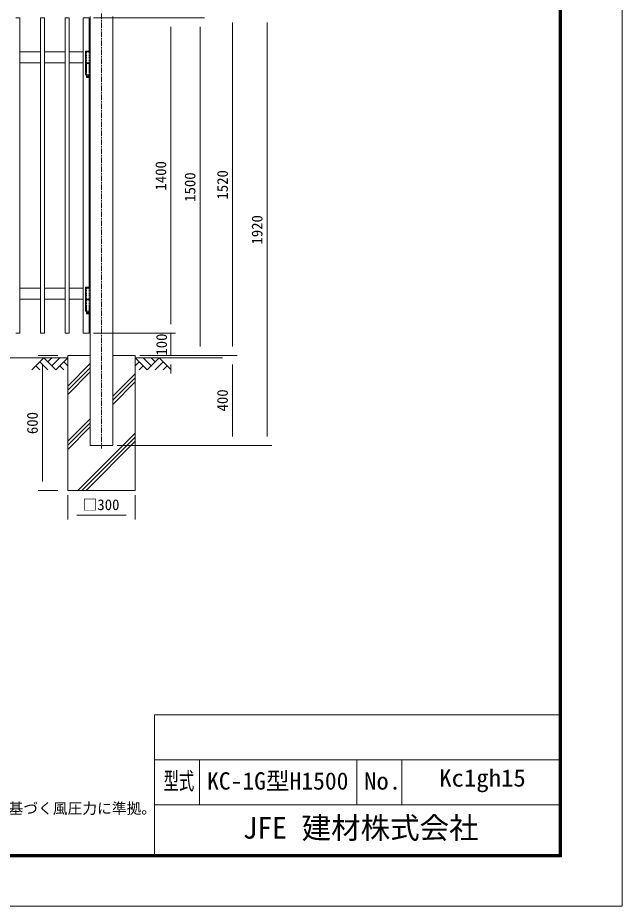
# Model space of a CAD drawing. Units: millimetres, scale not verified. Extents: x -4200 to 4200, y -2970 to 2970.
# Drawn here: x 1512 to 4200, y -2970 to 978 of the extents above; entities that cross this region are included whole.
import ezdxf
from ezdxf.enums import TextEntityAlignment as Align

# ---------------------------------------------------------------- set-up
doc = ezdxf.new("R2010")
doc.units = ezdxf.units.MM
doc.header["$LTSCALE"] = 20
doc.linetypes.add('USER1', pattern=[2, 1.25, -0.25, 0.25, -0.25])
doc.linetypes.add('USER2', pattern=[0.375, 0.25, -0.125])
doc.layers.add('0-0_D-TTL-TXT', color=7, linetype='Continuous')
for name, color, linetype, lineweight in [('0-1_D-TTL', 7, 'Continuous', 9), ('0-2_D-STR-DIM', 7, 'Continuous', 9), ('0-4_D-BGD', 7, 'Continuous', 9), ('0-5_D-STR1', 1, 'Continuous', 18), ('0-6_D-STR3', 3, 'Continuous', 13), ('0-7_D-BMK', 2, 'USER1', 13), ('0-8_D-DCR-HCH', 7, 'Continuous', 9), ('0-9_D-STR4', 7, 'Continuous', 9)]:
    doc.layers.add(name, color=color, linetype=linetype, lineweight=lineweight)
doc.styles.add('ＭＳ ゴシック', font='')
doc.styles.get('ＭＳ ゴシック').set_extended_font_data('MS Gothic')

msp = doc.modelspace()

# ---------------------------------------------------------------- linework, layer by layer
at = {"layer": '0-1_D-TTL'}
for p, q in [((2120, -2120), (2120, -2740)), ((2120, -2120), (3920, -2120)), ((2120, -2320), (3920, -2320)), ((2320, -2320), (2320, -2520)), ((3020, -2320), (3020, -2520)), ((3220, -2320), (3220, -2520)), ((2120, -2520), (3920, -2520))]:
    msp.add_line(p, q, dxfattribs=at)
at = {"layer": '0-1_D-TTL', "color": 2, "lineweight": 18}
msp.add_lwpolyline([(-4200, 2970), (4200, 2970), (4200, -2970), (-4200, -2970)], close=True, dxfattribs=at)
at = {"layer": '0-1_D-TTL'}
for points in [[(-3930, 2750), (3930, 2750), (3930, -2750), (-3930, -2750)], [(-3927.5, 2747.5), (3927.5, 2747.5), (3927.5, -2747.5), (-3927.5, -2747.5)], [(-3925, 2745), (3925, 2745), (3925, -2745), (-3925, -2745)], [(-3922.5, 2742.5), (3922.5, 2742.5), (3922.5, -2742.5), (-3922.5, -2742.5)], [(-3920, 2740), (3920, 2740), (3920, -2740), (-3920, -2740)]]:
    msp.add_lwpolyline(points, close=True, dxfattribs=at)
at = {"layer": '0-2_D-STR-DIM'}
for p, q in [((1849.53, 977.42), (2343.15, 977.42)), ((1849.53, 977.42), (2213.28, 977.42)), ((2467.45, 957.42), (2467.45, -482.58)), ((2621.37, 957.42), (2621.37, -882.58)), ((2193.28, 937.42), (2193.28, -382.58)), ((2323.15, 937.42), (2323.15, -482.58)), ((2193.28, -382.58), (2193.28, -342.58)), ((1849.53, -422.58), (2213.28, -422.58)), ((1849.53, -422.58), (2213.28, -422.58)), ((2193.28, -422.58), (2193.28, -522.58)), ((1689.53, -522.58), (1602.22, -522.58)), ((2054.53, -522.58), (2343.15, -522.58)), ((2054.53, -522.58), (2487.45, -522.58)), ((2054.53, -522.58), (2487.45, -522.58)), ((2054.53, -522.58), (2213.28, -522.58)), ((1622.22, -562.58), (1622.22, -1082.58)), ((2193.28, -562.58), (2193.28, -602.58)), ((2467.45, -562.58), (2467.45, -882.58)), ((1954.53, -922.58), (2487.45, -922.58)), ((1954.53, -922.58), (2641.37, -922.58)), ((1689.53, -1122.58), (1602.22, -1122.58)), ((1734.53, -1142.58), (1734.53, -1251.97)), ((2034.53, -1142.58), (2034.53, -1251.97)), ((1774.53, -1231.97), (1994.53, -1231.97))]:
    msp.add_line(p, q, dxfattribs=at)
at = {"layer": '0-4_D-BGD'}
for p, q in [((1734.53, -532.58), (424.53, -532.58)), ((2034.53, -532.58), (2423.14, -532.58))]:
    msp.add_line(p, q, dxfattribs=at)
at = {"layer": '0-5_D-STR1'}
for p, q in [((1503.03, 977.42), (1521.03, 977.42)), ((1521.03, 977.42), (1521.03, -422.58)), ((1613.03, 977.42), (1613.03, -422.58)), ((1613.03, 977.42), (1631.03, 977.42)), ((1631.03, 977.42), (1631.03, -422.58)), ((1723.03, 977.42), (1723.03, -422.58)), ((1723.03, 977.42), (1741.03, 977.42)), ((1741.03, 977.42), (1741.03, -422.58)), ((1803.53, 977.42), (1803.53, -422.58)), ((1803.53, 977.42), (1829.53, 977.42)), ((1829.53, 977.42), (1829.53, 830.42)), ((1834.53, 984.42), (1834.53, -922.58)), ((1934.53, 984.42), (1934.53, -922.58)), ((1521.03, 827.42), (1613.03, 827.42)), ((1631.03, 827.42), (1723.03, 827.42)), ((1741.03, 827.42), (1803.53, 827.42)), ((1521.03, 777.42), (1613.03, 777.42)), ((1631.03, 777.42), (1723.03, 777.42)), ((1741.03, 777.42), (1803.53, 777.42)), ((1829.53, 713.42), (1829.53, -219.58)), ((1521.03, -222.58), (1613.03, -222.58)), ((1631.03, -222.58), (1723.03, -222.58)), ((1741.03, -222.58), (1803.53, -222.58)), ((1521.03, -272.58), (1613.03, -272.58)), ((1631.03, -272.58), (1723.03, -272.58)), ((1741.03, -272.58), (1803.53, -272.58)), ((1829.53, -336.58), (1829.53, -422.58)), ((1503.03, -422.58), (1521.03, -422.58)), ((1613.03, -422.58), (1631.03, -422.58)), ((1723.03, -422.58), (1741.03, -422.58)), ((1803.53, -422.58), (1829.53, -422.58)), ((1834.53, -922.58), (1934.53, -922.58))]:
    msp.add_line(p, q, dxfattribs=at)
at = {"layer": '0-6_D-STR3'}
for p, q in [((1813.83, 829.42), (1814.83, 830.42)), ((1813.83, 829.42), (1813.83, 827.42)), ((1814.83, 830.42), (1832.83, 830.42)), ((1833.83, 829.42), (1833.83, 827.42)), ((1813.36, 827.42), (1813.36, 724.42)), ((1813.36, 827.42), (1834.53, 827.42)), ((1834.53, 827.42), (1834.53, 724.42)), ((1813.36, 777.42), (1834.53, 777.42)), ((1813.36, 774.42), (1834.53, 774.42)), ((1813.36, 724.42), (1834.53, 724.42)), ((1817.83, 724.42), (1817.83, 713.42)), ((1817.83, 713.42), (1818.83, 712.42)), ((1817.83, 713.42), (1829.83, 713.42)), ((1818.83, 712.42), (1828.83, 712.42)), ((1828.83, 712.42), (1829.83, 713.42)), ((1829.83, 724.42), (1829.83, 713.42)), ((1813.36, -222.58), (1813.36, -325.58)), ((1813.36, -222.58), (1834.53, -222.58)), ((1813.83, -220.58), (1814.83, -219.58)), ((1813.83, -220.58), (1813.83, -222.58)), ((1814.83, -219.58), (1832.83, -219.58)), ((1833.83, -220.58), (1833.83, -222.58)), ((1834.53, -222.58), (1834.53, -325.58)), ((1813.36, -272.58), (1834.53, -272.58)), ((1813.36, -275.58), (1834.53, -275.58)), ((1813.36, -325.58), (1834.53, -325.58)), ((1817.83, -325.58), (1817.83, -336.58)), ((1817.83, -336.58), (1818.83, -337.58)), ((1817.83, -336.58), (1829.83, -336.58)), ((1818.83, -337.58), (1828.83, -337.58)), ((1828.83, -337.58), (1829.83, -336.58)), ((1829.83, -325.58), (1829.83, -336.58))]:
    msp.add_line(p, q, dxfattribs=at)
at = {"layer": '0-6_D-STR3', "linetype": 'USER2'}
for p, q in [((1817.63, 827.42), (1817.63, 724.42)), ((1830.03, 827.42), (1830.03, 724.42)), ((1817.63, -222.58), (1817.63, -325.58)), ((1830.03, -222.58), (1830.03, -325.58))]:
    msp.add_line(p, q, dxfattribs=at)
at = {"layer": '0-6_D-STR3'}
for points in [[(1832.83, 830.42), (1833.83, 829.42), (1813.83, 829.42)], [(1832.83, -219.58), (1833.83, -220.58), (1813.83, -220.58)]]:
    msp.add_lwpolyline(points, dxfattribs=at)
for centre in [(1823.83, 717.42), (1823.83, -332.58)]:
    msp.add_circle(centre, 2.5, dxfattribs=at)
at = {"layer": '0-7_D-BMK'}
msp.add_line((1884.53, 997.42), (1884.53, -935.58), dxfattribs=at)
at = {"layer": '0-8_D-DCR-HCH'}
for p, q in [((1628.1, -532.58), (1574.89, -585.79)), ((1610.37, -550.32), (1646, -585.79)), ((1628.1, -532.58), (1681.32, -585.79)), ((1645.75, -550.41), (1663.58, -532.58)), ((1663.58, -568.06), (1699.05, -532.58)), ((1681.32, -585.79), (1734.53, -532.58)), ((1716.79, -550.32), (1734.53, -567.98)), ((2087.74, -585.8), (2034.53, -532.58)), ((2052.26, -550.32), (2034.53, -567.98)), ((2105.48, -568.06), (2070, -532.58)), ((2140.95, -532.58), (2087.74, -585.8)), ((2123.31, -550.41), (2105.48, -532.58)), ((2158.69, -550.32), (2123.05, -585.8)), ((2140.95, -532.58), (2194.16, -585.8)), ((1592.63, -568.06), (1610.45, -585.79)), ((1699.05, -568.06), (1716.87, -585.79)), ((1734.53, -658.61), (1834.53, -558.61)), ((1734.53, -676.99), (1834.53, -576.99)), ((2070, -568.06), (2052.18, -585.8)), ((2176.43, -568.06), (2158.61, -585.8)), ((1734.53, -695.38), (1834.53, -595.37)), ((1934.53, -703.3), (2034.53, -603.3)), ((1934.53, -721.68), (2034.53, -621.68)), ((1934.53, -740.06), (2034.53, -640.06)), ((1734.53, -903.3), (1834.53, -803.29)), ((1734.53, -921.68), (1834.53, -821.68)), ((1734.53, -940.07), (1834.53, -840.07)), ((1779.09, -1122.58), (2034.53, -867.14)), ((1797.47, -1122.58), (2034.53, -885.53)), ((1815.86, -1122.58), (2034.53, -903.91))]:
    msp.add_line(p, q, dxfattribs=at)
at = {"layer": '0-9_D-STR4'}
for p, q in [((1734.53, -522.58), (1734.53, -1122.58)), ((1734.53, -522.58), (1834.53, -522.58)), ((1934.53, -522.58), (2034.53, -522.58)), ((2034.53, -522.58), (2034.53, -1122.58)), ((1734.53, -1122.58), (2034.53, -1122.58))]:
    msp.add_line(p, q, dxfattribs=at)

# ---------------------------------------------------------------- texts
at = {"layer": '0-0_D-TTL-TXT', "style": 'ＭＳ ゴシック'}
for s, width, p in [('型式', 0.65, (2160.27, -2474.8)), ('Kc1gh15', 1.05, (3386, -2461.47)), ('No.', 1.05, (3052, -2474.8))]:
    msp.add_text(s, height=76.98, dxfattribs=dict(at, width=width)).set_placement(p, align=Align.BOTTOM_LEFT)
for s, height, p in [('KC-1G型H1500', 76.98, (2353.73, -2474.8)), ('（設計条件）風荷重：昭和57年改正 建築基準法・同施行令に基づく風圧力に準拠。', 48.09, (-332.45, -2573.6)), ('JFE 建材株式会社', 96.19, (2512.38, -2698.5))]:
    msp.add_text(s, height=height, dxfattribs=at).set_placement(p, align=Align.BOTTOM_LEFT)
at = {"layer": '0-2_D-STR-DIM', "style": 'ＭＳ ゴシック'}
for s, p in [('1400', (2186.53, 210.52)), ('1500', (2316.4, 160.52)), ('1520', (2460.7, 170.52)), ('1920', (2614.62, -29.48)), ('100', (2189.91, -523.23)), ('400', (2460.7, -771.08)), ('600', (1615.47, -871.83))]:
    msp.add_text(s, height=48.09, rotation=90, dxfattribs=at).set_placement(p, align=Align.BOTTOM_LEFT)
msp.add_text('□300', height=48.09, dxfattribs=at).set_placement((1800.38, -1224.22), align=Align.BOTTOM_LEFT)

doc.saveas('drawing.dxf')
